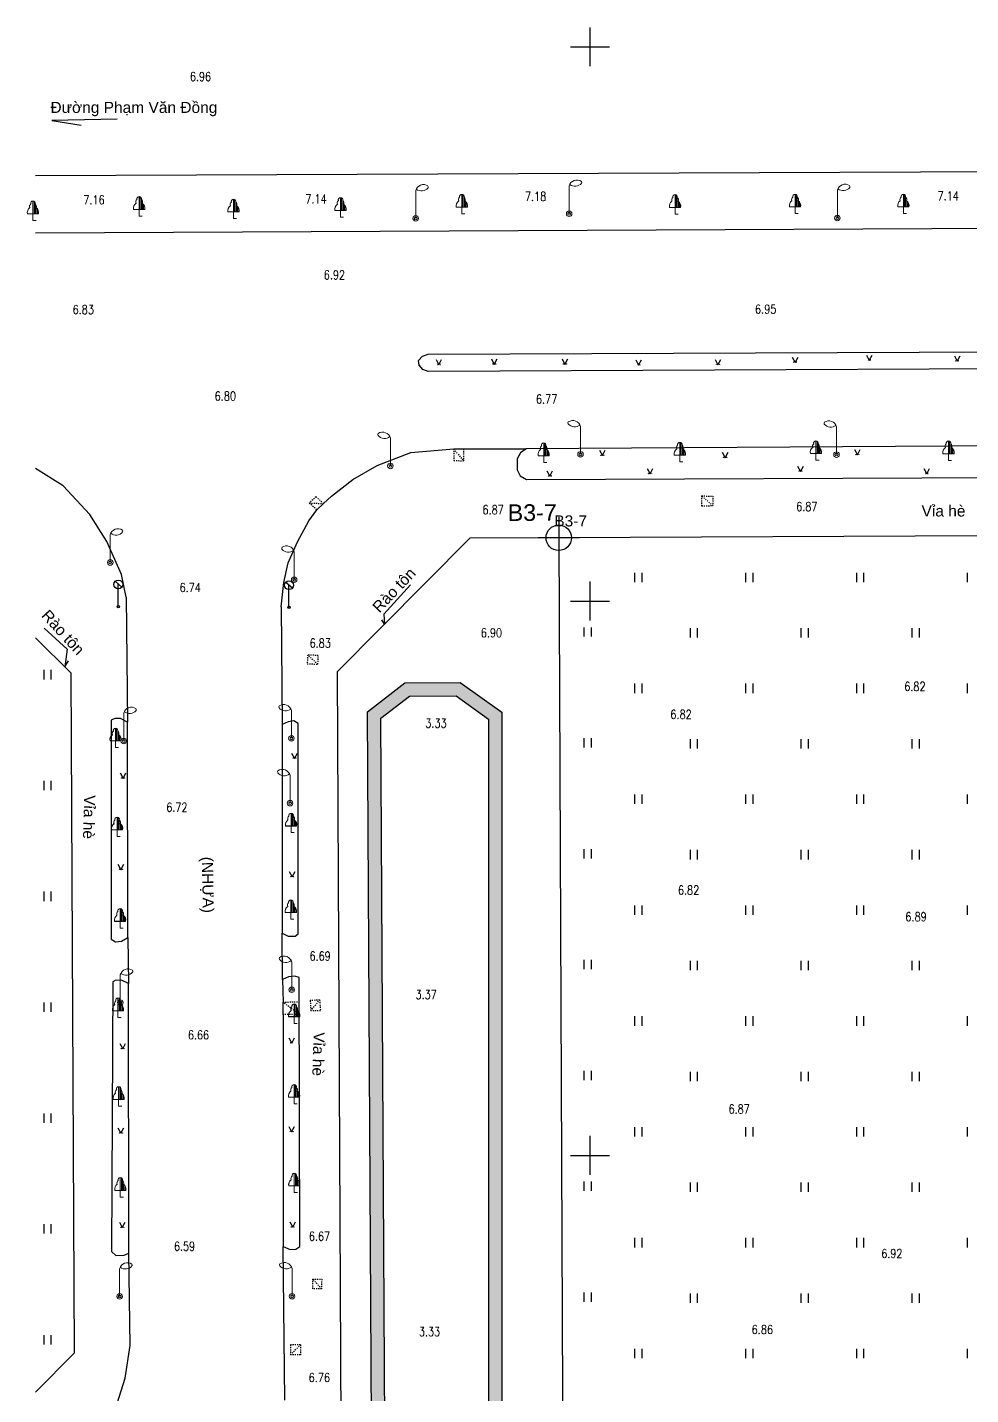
# Model space of a CAD drawing. Header units: millimetres. Extents: x 581430 to 583682, y 2329840 to 2330113.
# Drawn here: x 581435.1 to 581520.1, y 2329978.4 to 2330101.7 of the extents above; entities that cross this region are included whole.
import ezdxf
from ezdxf.enums import TextEntityAlignment as Align
from ezdxf.xclip import XClip

# ---------------------------------------------------------------- set-up
doc = ezdxf.new("R2010")
doc.units = ezdxf.units.MM
doc.header["$LTSCALE"] = 0.001
doc.header["$MEASUREMENT"] = 0
doc.header["$XCLIPFRAME"] = 0
doc.linetypes.add('NETNHA500', pattern=[0.75, 0.5, -0.25])
for name, color, linetype in [('CHUGIAI', 250, 'Continuous'), ('Existing map', 250, 'Continuous'), ('new block$0$giao thong chuan 28 06$0$giao thong chuan$0$giao thongsua theo ssd$0$giao thong canh quan$0$giao thong$0$CHUTHICH', 7, 'Continuous'), ('Red line', 1, 'Continuous'), ('TOA DO', 7, 'Continuous')]:
    doc.layers.add(name, color=color, linetype=linetype)
doc.layers.add('KYHIEU', color=250, linetype='Continuous', lineweight=0)
doc.layers.add('new block$0$giao thong chuan 28 06$0$giao thong chuan$0$giao thongsua theo ssd$0$giao thong canh quan$0$giao thong$0$TOADO', color=7, linetype='Continuous', lineweight=35)
doc.styles.add('CHU', font='', dxfattribs={"height": 1.5})
doc.styles.add('CLD', font='', dxfattribs={"height": 1})
doc.styles.add('DC', font='romans.shx', dxfattribs={"width": 0.8, "height": 0.8})
doc.styles.add('new block$0$giao thong chuan 28 06$0$giao thong chuan$0$giao thongsua theo ssd$0$giao thong canh quan$0$giao thong$0$VNARIALNARROW', font='')
doc.styles.get('CHU').set_extended_font_data('.VnArial')
doc.styles.get('CLD').set_extended_font_data('.VnArialH')
doc.styles.get('new block$0$giao thong chuan 28 06$0$giao thong chuan$0$giao thongsua theo ssd$0$giao thong canh quan$0$giao thong$0$VNARIALNARROW').set_extended_font_data('.VnArialH', bold=True)

# ---------------------------------------------------------------- blocks, each defined once
blk = doc.blocks.new('CAYLR')
at = {"layer": 'KYHIEU'}
for points in [[(0, 1.75, 0.497303), (-0.198201, 1.488681, 0.339551), (-0.284941, 1.163565, 0.289175), (-0.5, 0.602359)], [(0, 1.75, -0.497303), (0.198201, 1.488681, -0.339551), (0.284941, 1.163565, -0.289175), (0.5, 0.602359)]]:
    blk.add_lwpolyline(points, format="xyb", dxfattribs=at)
for points in [[(0, 0), (0, 1.75)], [(0.1, 0.602359), (0.1, 1.724173)], [(0.2, 0.602359), (0.2, 1.487287)], [(-0.5, 0.602359), (0.5, 0.602359)], [(0, 0), (0.280275, -0.001587)], [(0.3, 0.602359), (0.3, 1.151908)], [(0.4, 0.602359), (0.4, 1.04811)], [(0.5, 0.602359), (0.5, 0.822811)]]:
    blk.add_lwpolyline(points, dxfattribs=at)
blk = doc.blocks.new('DEN-P')
at = {"layer": 'KYHIEU'}
for points in [[(1.1, 2.92, 0.523652), (0, 2.5, 0.549376)], [(0.05, 2.64, 0.420531), (1.11, 2.75, 0.572241)]]:
    blk.add_lwpolyline(points, format="xyb", dxfattribs=at)
blk.add_lwpolyline([(0, 0), (0, 2.5)], dxfattribs=at)
for radius in [0.25, 0.125]:
    blk.add_circle((0, 0), radius, dxfattribs=at)
blk.add_arc((0.95, 2.82), 0.178, 338.0896, 33.4085, dxfattribs=at)
blk = doc.blocks.new('DEN-T')
at = {"layer": 'KYHIEU'}
for points in [[(-0.05, 2.64, -0.420531), (-1.11, 2.75, -0.572241)], [(-1.1, 2.92, -0.523652), (0, 2.5, -0.549376)]]:
    blk.add_lwpolyline(points, format="xyb", dxfattribs=at)
blk.add_lwpolyline([(0, 0), (0, 2.5)], dxfattribs=at)
for radius in [0.25, 0.125]:
    blk.add_circle((0, 0), radius, dxfattribs=at)
blk.add_arc((-0.95, 2.82), 0.178, 146.5915, 201.9104, dxfattribs=at)
blk = doc.blocks.new('BB')
at = {"layer": 'CHUGIAI'}
for p, q in [((-0.29, 2.28), (0.31, 1.75)), ((0, 0), (0, 2))]:
    blk.add_line(p, q, dxfattribs=at)
for centre, radius in [((0, 2), 0.4), ((0, 0), 0.1)]:
    blk.add_circle(centre, radius, dxfattribs=at)
blk = doc.blocks.new('DEN-P-flat-9')
at = {"layer": 'KYHIEU'}
for points in [[(1.1, 2.92, 0.523652), (0, 2.5, 0.549376)], [(0.05, 2.64, 0.420531), (1.11, 2.75, 0.572241)]]:
    blk.add_lwpolyline(points, format="xyb", dxfattribs=at)
blk.add_lwpolyline([(0, 0), (0, 2.5)], dxfattribs=at)
for radius in [0.25, 0.125]:
    blk.add_circle((0, 0), radius, dxfattribs=at)
blk.add_arc((0.95, 2.82), 0.178, 338.0896, 33.4085, dxfattribs=at)
blk = doc.blocks.new('DEN-P-flat-10')
at = {"layer": 'KYHIEU'}
for points in [[(1.1, 2.92, 0.523652), (0, 2.5, 0.549376)], [(0.05, 2.64, 0.420531), (1.11, 2.75, 0.572241)]]:
    blk.add_lwpolyline(points, format="xyb", dxfattribs=at)
blk.add_lwpolyline([(0, 0), (0, 2.5)], dxfattribs=at)
for radius in [0.25, 0.125]:
    blk.add_circle((0, 0), radius, dxfattribs=at)
blk.add_arc((0.95, 2.82), 0.178, 338.0896, 33.4085, dxfattribs=at)
blk = doc.blocks.new('DEN-P-flat-11')
at = {"layer": 'KYHIEU'}
for points in [[(1.1, 2.92, 0.523652), (0, 2.5, 0.549376)], [(0.05, 2.64, 0.420531), (1.11, 2.75, 0.572241)]]:
    blk.add_lwpolyline(points, format="xyb", dxfattribs=at)
blk.add_lwpolyline([(0, 0), (0, 2.5)], dxfattribs=at)
for radius in [0.25, 0.125]:
    blk.add_circle((0, 0), radius, dxfattribs=at)
blk.add_arc((0.95, 2.82), 0.178, 338.0896, 33.4085, dxfattribs=at)
blk = doc.blocks.new('DEN-T-flat-3')
at = {"layer": 'KYHIEU'}
for points in [[(-0.05, 2.64, -0.420531), (-1.11, 2.75, -0.572241)], [(-1.1, 2.92, -0.523652), (0, 2.5, -0.549376)]]:
    blk.add_lwpolyline(points, format="xyb", dxfattribs=at)
blk.add_lwpolyline([(0, 0), (0, 2.5)], dxfattribs=at)
for radius in [0.25, 0.125]:
    blk.add_circle((0, 0), radius, dxfattribs=at)
blk.add_arc((-0.95, 2.82), 0.178, 146.5915, 201.9104, dxfattribs=at)
blk = doc.blocks.new('DEN-P-flat-14')
at = {"layer": 'KYHIEU'}
for points in [[(1.1, 2.92, 0.523652), (0, 2.5, 0.549376)], [(0.05, 2.64, 0.420531), (1.11, 2.75, 0.572241)]]:
    blk.add_lwpolyline(points, format="xyb", dxfattribs=at)
blk.add_lwpolyline([(0, 0), (0, 2.5)], dxfattribs=at)
for radius in [0.25, 0.125]:
    blk.add_circle((0, 0), radius, dxfattribs=at)
blk.add_arc((0.95, 2.82), 0.178, 338.0896, 33.4085, dxfattribs=at)
blk = doc.blocks.new('BB-flat-6')
at = {"layer": 'CHUGIAI'}
for p, q in [((-0.29, 2.28), (0.31, 1.75)), ((0, 0), (0, 2))]:
    blk.add_line(p, q, dxfattribs=at)
for centre, radius in [((0, 2), 0.4), ((0, 0), 0.1)]:
    blk.add_circle(centre, radius, dxfattribs=at)
blk = doc.blocks.new('BB-flat-7')
at = {"layer": 'CHUGIAI'}
for p, q in [((-0.29, 2.28), (0.31, 1.75)), ((0, 0), (0, 2))]:
    blk.add_line(p, q, dxfattribs=at)
for centre, radius in [((0, 2), 0.4), ((0, 0), 0.1)]:
    blk.add_circle(centre, radius, dxfattribs=at)
blk = doc.blocks.new('DEN-T-flat-12')
at = {"layer": 'KYHIEU'}
for points in [[(-0.05, 2.64, -0.420531), (-1.11, 2.75, -0.572241)], [(-1.1, 2.92, -0.523652), (0, 2.5, -0.549376)]]:
    blk.add_lwpolyline(points, format="xyb", dxfattribs=at)
blk.add_lwpolyline([(0, 0), (0, 2.5)], dxfattribs=at)
for radius in [0.25, 0.125]:
    blk.add_circle((0, 0), radius, dxfattribs=at)
blk.add_arc((-0.95, 2.82), 0.178, 146.5915, 201.9104, dxfattribs=at)
blk = doc.blocks.new('DEN-T-flat-13')
at = {"layer": 'KYHIEU'}
for points in [[(-0.05, 2.64, -0.420531), (-1.11, 2.75, -0.572241)], [(-1.1, 2.92, -0.523652), (0, 2.5, -0.549376)]]:
    blk.add_lwpolyline(points, format="xyb", dxfattribs=at)
blk.add_lwpolyline([(0, 0), (0, 2.5)], dxfattribs=at)
for radius in [0.25, 0.125]:
    blk.add_circle((0, 0), radius, dxfattribs=at)
blk.add_arc((-0.95, 2.82), 0.178, 146.5915, 201.9104, dxfattribs=at)
blk = doc.blocks.new('DEN-T-flat-14')
at = {"layer": 'KYHIEU'}
for points in [[(-0.05, 2.64, -0.420531), (-1.11, 2.75, -0.572241)], [(-1.1, 2.92, -0.523652), (0, 2.5, -0.549376)]]:
    blk.add_lwpolyline(points, format="xyb", dxfattribs=at)
blk.add_lwpolyline([(0, 0), (0, 2.5)], dxfattribs=at)
for radius in [0.25, 0.125]:
    blk.add_circle((0, 0), radius, dxfattribs=at)
blk.add_arc((-0.95, 2.82), 0.178, 146.5915, 201.9104, dxfattribs=at)
blk = doc.blocks.new('DEN-T-flat-22')
at = {"layer": 'KYHIEU'}
for points in [[(-0.05, 2.64, -0.420531), (-1.11, 2.75, -0.572241)], [(-1.1, 2.92, -0.523652), (0, 2.5, -0.549376)]]:
    blk.add_lwpolyline(points, format="xyb", dxfattribs=at)
blk.add_lwpolyline([(0, 0), (0, 2.5)], dxfattribs=at)
for radius in [0.25, 0.125]:
    blk.add_circle((0, 0), radius, dxfattribs=at)
blk.add_arc((-0.95, 2.82), 0.178, 146.5915, 201.9104, dxfattribs=at)
blk = doc.blocks.new('DEN-T-flat-23')
at = {"layer": 'KYHIEU'}
for points in [[(-0.05, 2.64, -0.420531), (-1.11, 2.75, -0.572241)], [(-1.1, 2.92, -0.523652), (0, 2.5, -0.549376)]]:
    blk.add_lwpolyline(points, format="xyb", dxfattribs=at)
blk.add_lwpolyline([(0, 0), (0, 2.5)], dxfattribs=at)
for radius in [0.25, 0.125]:
    blk.add_circle((0, 0), radius, dxfattribs=at)
blk.add_arc((-0.95, 2.82), 0.178, 146.5915, 201.9104, dxfattribs=at)
blk = doc.blocks.new('DEN-T-flat-24')
at = {"layer": 'KYHIEU'}
for points in [[(-0.05, 2.64, -0.420531), (-1.11, 2.75, -0.572241)], [(-1.1, 2.92, -0.523652), (0, 2.5, -0.549376)]]:
    blk.add_lwpolyline(points, format="xyb", dxfattribs=at)
blk.add_lwpolyline([(0, 0), (0, 2.5)], dxfattribs=at)
for radius in [0.25, 0.125]:
    blk.add_circle((0, 0), radius, dxfattribs=at)
blk.add_arc((-0.95, 2.82), 0.178, 146.5915, 201.9104, dxfattribs=at)
blk = doc.blocks.new('DEN-T-flat-25')
at = {"layer": 'KYHIEU'}
for points in [[(-0.05, 2.64, -0.420531), (-1.11, 2.75, -0.572241)], [(-1.1, 2.92, -0.523652), (0, 2.5, -0.549376)]]:
    blk.add_lwpolyline(points, format="xyb", dxfattribs=at)
blk.add_lwpolyline([(0, 0), (0, 2.5)], dxfattribs=at)
for radius in [0.25, 0.125]:
    blk.add_circle((0, 0), radius, dxfattribs=at)
blk.add_arc((-0.95, 2.82), 0.178, 146.5915, 201.9104, dxfattribs=at)
blk = doc.blocks.new('DEN-P-flat-37')
at = {"layer": 'KYHIEU'}
for points in [[(1.1, 2.92, 0.523652), (0, 2.5, 0.549376)], [(0.05, 2.64, 0.420531), (1.11, 2.75, 0.572241)]]:
    blk.add_lwpolyline(points, format="xyb", dxfattribs=at)
blk.add_lwpolyline([(0, 0), (0, 2.5)], dxfattribs=at)
for radius in [0.25, 0.125]:
    blk.add_circle((0, 0), radius, dxfattribs=at)
blk.add_arc((0.95, 2.82), 0.178, 338.0896, 33.4085, dxfattribs=at)
blk = doc.blocks.new('DEN-P-flat-38')
at = {"layer": 'KYHIEU'}
for points in [[(1.1, 2.92, 0.523652), (0, 2.5, 0.549376)], [(0.05, 2.64, 0.420531), (1.11, 2.75, 0.572241)]]:
    blk.add_lwpolyline(points, format="xyb", dxfattribs=at)
blk.add_lwpolyline([(0, 0), (0, 2.5)], dxfattribs=at)
for radius in [0.25, 0.125]:
    blk.add_circle((0, 0), radius, dxfattribs=at)
blk.add_arc((0.95, 2.82), 0.178, 338.0896, 33.4085, dxfattribs=at)
blk = doc.blocks.new('CAYLR-flat-36')
at = {"layer": 'KYHIEU'}
for points in [[(0, 1.75, 0.497303), (-0.2, 1.49, 0.339551), (-0.28, 1.16, 0.289175), (-0.5, 0.6)], [(0, 1.75, -0.497303), (0.2, 1.49, -0.339551), (0.28, 1.16, -0.289175), (0.5, 0.6)]]:
    blk.add_lwpolyline(points, format="xyb", dxfattribs=at)
for points in [[(0, 0), (0, 1.75)], [(0.1, 0.6), (0.1, 1.72)], [(0.2, 0.6), (0.2, 1.49)], [(-0.5, 0.6), (0.5, 0.6)], [(0, 0), (0.28, 0)], [(0.3, 0.6), (0.3, 1.15)], [(0.4, 0.6), (0.4, 1.05)], [(0.5, 0.6), (0.5, 0.82)]]:
    blk.add_lwpolyline(points, dxfattribs=at)
blk = doc.blocks.new('DEN-P-flat-39')
at = {"layer": 'KYHIEU'}
for points in [[(1.1, 2.92, 0.523652), (0, 2.5, 0.549376)], [(0.05, 2.64, 0.420531), (1.11, 2.75, 0.572241)]]:
    blk.add_lwpolyline(points, format="xyb", dxfattribs=at)
blk.add_lwpolyline([(0, 0), (0, 2.5)], dxfattribs=at)
for radius in [0.25, 0.125]:
    blk.add_circle((0, 0), radius, dxfattribs=at)
blk.add_arc((0.95, 2.82), 0.178, 338.0896, 33.4085, dxfattribs=at)
blk = doc.blocks.new('CAYLR-flat-166')
at = {"layer": 'KYHIEU'}
for points in [[(0, 1.75, 0.497303), (-0.2, 1.49, 0.339551), (-0.28, 1.16, 0.289175), (-0.5, 0.6)], [(0, 1.75, -0.497303), (0.2, 1.49, -0.339551), (0.28, 1.16, -0.289175), (0.5, 0.6)]]:
    blk.add_lwpolyline(points, format="xyb", dxfattribs=at)
for points in [[(0, 0), (0, 1.75)], [(0.1, 0.6), (0.1, 1.72)], [(0.2, 0.6), (0.2, 1.49)], [(-0.5, 0.6), (0.5, 0.6)], [(0, 0), (0.28, 0)], [(0.3, 0.6), (0.3, 1.15)], [(0.4, 0.6), (0.4, 1.05)], [(0.5, 0.6), (0.5, 0.82)]]:
    blk.add_lwpolyline(points, dxfattribs=at)
blk = doc.blocks.new('CAYLR-flat-167')
at = {"layer": 'KYHIEU'}
for points in [[(0, 1.75, 0.497303), (-0.2, 1.49, 0.339551), (-0.28, 1.16, 0.289175), (-0.5, 0.6)], [(0, 1.75, -0.497303), (0.2, 1.49, -0.339551), (0.28, 1.16, -0.289175), (0.5, 0.6)]]:
    blk.add_lwpolyline(points, format="xyb", dxfattribs=at)
for points in [[(0, 0), (0, 1.75)], [(0.1, 0.6), (0.1, 1.72)], [(0.2, 0.6), (0.2, 1.49)], [(-0.5, 0.6), (0.5, 0.6)], [(0, 0), (0.28, 0)], [(0.3, 0.6), (0.3, 1.15)], [(0.4, 0.6), (0.4, 1.05)], [(0.5, 0.6), (0.5, 0.82)]]:
    blk.add_lwpolyline(points, dxfattribs=at)
blk = doc.blocks.new('CAYLR-flat-168')
at = {"layer": 'KYHIEU'}
for points in [[(0, 1.75, 0.497303), (-0.2, 1.49, 0.339551), (-0.28, 1.16, 0.289175), (-0.5, 0.6)], [(0, 1.75, -0.497303), (0.2, 1.49, -0.339551), (0.28, 1.16, -0.289175), (0.5, 0.6)]]:
    blk.add_lwpolyline(points, format="xyb", dxfattribs=at)
for points in [[(0, 0), (0, 1.75)], [(0.1, 0.6), (0.1, 1.72)], [(0.2, 0.6), (0.2, 1.49)], [(-0.5, 0.6), (0.5, 0.6)], [(0, 0), (0.28, 0)], [(0.3, 0.6), (0.3, 1.15)], [(0.4, 0.6), (0.4, 1.05)], [(0.5, 0.6), (0.5, 0.82)]]:
    blk.add_lwpolyline(points, dxfattribs=at)
blk = doc.blocks.new('CAYLR-flat-169')
at = {"layer": 'KYHIEU'}
for points in [[(0, 1.75, 0.497303), (-0.2, 1.49, 0.339551), (-0.28, 1.16, 0.289175), (-0.5, 0.6)], [(0, 1.75, -0.497303), (0.2, 1.49, -0.339551), (0.28, 1.16, -0.289175), (0.5, 0.6)]]:
    blk.add_lwpolyline(points, format="xyb", dxfattribs=at)
for points in [[(0, 0), (0, 1.75)], [(0.1, 0.6), (0.1, 1.72)], [(0.2, 0.6), (0.2, 1.49)], [(-0.5, 0.6), (0.5, 0.6)], [(0, 0), (0.28, 0)], [(0.3, 0.6), (0.3, 1.15)], [(0.4, 0.6), (0.4, 1.05)], [(0.5, 0.6), (0.5, 0.82)]]:
    blk.add_lwpolyline(points, dxfattribs=at)
blk = doc.blocks.new('CAYLR-flat-170')
at = {"layer": 'KYHIEU'}
for points in [[(0, 1.75, 0.497303), (-0.2, 1.49, 0.339551), (-0.28, 1.16, 0.289175), (-0.5, 0.6)], [(0, 1.75, -0.497303), (0.2, 1.49, -0.339551), (0.28, 1.16, -0.289175), (0.5, 0.6)]]:
    blk.add_lwpolyline(points, format="xyb", dxfattribs=at)
for points in [[(0, 0), (0, 1.75)], [(0.1, 0.6), (0.1, 1.72)], [(0.2, 0.6), (0.2, 1.49)], [(-0.5, 0.6), (0.5, 0.6)], [(0, 0), (0.28, 0)], [(0.3, 0.6), (0.3, 1.15)], [(0.4, 0.6), (0.4, 1.05)], [(0.5, 0.6), (0.5, 0.82)]]:
    blk.add_lwpolyline(points, dxfattribs=at)
blk = doc.blocks.new('CAYLR-flat-171')
at = {"layer": 'KYHIEU'}
for points in [[(0, 1.75, 0.497303), (-0.2, 1.49, 0.339551), (-0.28, 1.16, 0.289175), (-0.5, 0.6)], [(0, 1.75, -0.497303), (0.2, 1.49, -0.339551), (0.28, 1.16, -0.289175), (0.5, 0.6)]]:
    blk.add_lwpolyline(points, format="xyb", dxfattribs=at)
for points in [[(0, 0), (0, 1.75)], [(0.1, 0.6), (0.1, 1.72)], [(0.2, 0.6), (0.2, 1.49)], [(-0.5, 0.6), (0.5, 0.6)], [(0, 0), (0.28, 0)], [(0.3, 0.6), (0.3, 1.15)], [(0.4, 0.6), (0.4, 1.05)], [(0.5, 0.6), (0.5, 0.82)]]:
    blk.add_lwpolyline(points, dxfattribs=at)
blk = doc.blocks.new('CAYLR-flat-172')
at = {"layer": 'KYHIEU'}
for points in [[(0, 1.75, 0.497303), (-0.2, 1.49, 0.339551), (-0.28, 1.16, 0.289175), (-0.5, 0.6)], [(0, 1.75, -0.497303), (0.2, 1.49, -0.339551), (0.28, 1.16, -0.289175), (0.5, 0.6)]]:
    blk.add_lwpolyline(points, format="xyb", dxfattribs=at)
for points in [[(0, 0), (0, 1.75)], [(0.1, 0.6), (0.1, 1.72)], [(0.2, 0.6), (0.2, 1.49)], [(-0.5, 0.6), (0.5, 0.6)], [(0, 0), (0.28, 0)], [(0.3, 0.6), (0.3, 1.15)], [(0.4, 0.6), (0.4, 1.05)], [(0.5, 0.6), (0.5, 0.82)]]:
    blk.add_lwpolyline(points, dxfattribs=at)
blk = doc.blocks.new('CAYLR-flat-173')
at = {"layer": 'KYHIEU'}
for points in [[(0, 1.75, 0.497303), (-0.2, 1.49, 0.339551), (-0.28, 1.16, 0.289175), (-0.5, 0.6)], [(0, 1.75, -0.497303), (0.2, 1.49, -0.339551), (0.28, 1.16, -0.289175), (0.5, 0.6)]]:
    blk.add_lwpolyline(points, format="xyb", dxfattribs=at)
for points in [[(0, 0), (0, 1.75)], [(0.1, 0.6), (0.1, 1.72)], [(0.2, 0.6), (0.2, 1.49)], [(-0.5, 0.6), (0.5, 0.6)], [(0, 0), (0.28, 0)], [(0.3, 0.6), (0.3, 1.15)], [(0.4, 0.6), (0.4, 1.05)], [(0.5, 0.6), (0.5, 0.82)]]:
    blk.add_lwpolyline(points, dxfattribs=at)
blk = doc.blocks.new('CAYLR-flat-174')
at = {"layer": 'KYHIEU'}
for points in [[(0, 1.75, 0.497303), (-0.2, 1.49, 0.339551), (-0.28, 1.16, 0.289175), (-0.5, 0.6)], [(0, 1.75, -0.497303), (0.2, 1.49, -0.339551), (0.28, 1.16, -0.289175), (0.5, 0.6)]]:
    blk.add_lwpolyline(points, format="xyb", dxfattribs=at)
for points in [[(0, 0), (0, 1.75)], [(0.1, 0.6), (0.1, 1.72)], [(0.2, 0.6), (0.2, 1.49)], [(-0.5, 0.6), (0.5, 0.6)], [(0, 0), (0.28, 0)], [(0.3, 0.6), (0.3, 1.15)], [(0.4, 0.6), (0.4, 1.05)], [(0.5, 0.6), (0.5, 0.82)]]:
    blk.add_lwpolyline(points, dxfattribs=at)
blk = doc.blocks.new('CAYLR-flat-175')
at = {"layer": 'KYHIEU'}
for points in [[(0, 1.75, 0.497303), (-0.2, 1.49, 0.339551), (-0.28, 1.16, 0.289175), (-0.5, 0.6)], [(0, 1.75, -0.497303), (0.2, 1.49, -0.339551), (0.28, 1.16, -0.289175), (0.5, 0.6)]]:
    blk.add_lwpolyline(points, format="xyb", dxfattribs=at)
for points in [[(0, 0), (0, 1.75)], [(0.1, 0.6), (0.1, 1.72)], [(0.2, 0.6), (0.2, 1.49)], [(-0.5, 0.6), (0.5, 0.6)], [(0, 0), (0.28, 0)], [(0.3, 0.6), (0.3, 1.15)], [(0.4, 0.6), (0.4, 1.05)], [(0.5, 0.6), (0.5, 0.82)]]:
    blk.add_lwpolyline(points, dxfattribs=at)
blk = doc.blocks.new('CAYLR-flat-176')
at = {"layer": 'KYHIEU'}
for points in [[(0, 1.75, 0.497303), (-0.2, 1.49, 0.339551), (-0.28, 1.16, 0.289175), (-0.5, 0.6)], [(0, 1.75, -0.497303), (0.2, 1.49, -0.339551), (0.28, 1.16, -0.289175), (0.5, 0.6)]]:
    blk.add_lwpolyline(points, format="xyb", dxfattribs=at)
for points in [[(0, 0), (0, 1.75)], [(0.1, 0.6), (0.1, 1.72)], [(0.2, 0.6), (0.2, 1.49)], [(-0.5, 0.6), (0.5, 0.6)], [(0, 0), (0.28, 0)], [(0.3, 0.6), (0.3, 1.15)], [(0.4, 0.6), (0.4, 1.05)], [(0.5, 0.6), (0.5, 0.82)]]:
    blk.add_lwpolyline(points, dxfattribs=at)
blk = doc.blocks.new('Existing map')
at = {"layer": 'Existing map'}
h = blk.add_hatch(color=256, dxfattribs=at)
h.paths.add_polyline_path([(-226.33, -15.9, 1), (-226.35, -15.9, 1)])
h.paths.add_polyline_path([(-226.59, -15.9, 1), (-226.61, -15.9, 1)])
h = blk.add_hatch(color=256, dxfattribs=at)
h.paths.add_polyline_path([(-219.65, -15.72, 1), (-219.67, -15.72, 1)])
h.paths.add_polyline_path([(-219.91, -15.72, 1), (-219.93, -15.72, 1)])
h = blk.add_hatch(color=256, dxfattribs=at)
h.paths.add_polyline_path([(-211.72, -15.78, 1), (-211.74, -15.78, 1)])
h.paths.add_polyline_path([(-211.98, -15.78, 1), (-212, -15.78, 1)])
h = blk.add_hatch(color=256, dxfattribs=at)
h.paths.add_polyline_path([(-258.46, -16.11, 1), (-258.48, -16.11, 1)])
h.paths.add_polyline_path([(-258.72, -16.11, 1), (-258.74, -16.11, 1)])
h = blk.add_hatch(color=256, dxfattribs=at)
h.paths.add_polyline_path([(-253.47, -16.07, 1), (-253.49, -16.07, 1)])
h.paths.add_polyline_path([(-253.73, -16.07, 1), (-253.75, -16.07, 1)])
h = blk.add_hatch(color=256, dxfattribs=at)
h.paths.add_polyline_path([(-247.1, -16.07, 1), (-247.12, -16.07, 1)])
h.paths.add_polyline_path([(-247.36, -16.07, 1), (-247.38, -16.07, 1)])
h = blk.add_hatch(color=256, dxfattribs=at)
h.paths.add_polyline_path([(-240.45, -16.14, 1), (-240.48, -16.14, 1)])
h.paths.add_polyline_path([(-240.71, -16.14, 1), (-240.73, -16.14, 1)])
h = blk.add_hatch(color=256, dxfattribs=at)
h.paths.add_polyline_path([(-233.29, -16.1, 1), (-233.31, -16.1, 1)])
h.paths.add_polyline_path([(-233.55, -16.1, 1), (-233.57, -16.1, 1)])
h = blk.add_hatch(color=256, dxfattribs=at)
h.paths.add_polyline_path([(-243.71, -24.3, 1), (-243.73, -24.3, 1)])
h.paths.add_polyline_path([(-243.97, -24.3, 1), (-243.99, -24.3, 1)])
h = blk.add_hatch(color=256, dxfattribs=at)
h.paths.add_polyline_path([(-232.64, -24.49, 1), (-232.66, -24.49, 1)])
h.paths.add_polyline_path([(-232.9, -24.49, 1), (-232.92, -24.49, 1)])
h = blk.add_hatch(color=256, dxfattribs=at)
h.paths.add_polyline_path([(-220.72, -24.24, 1), (-220.74, -24.24, 1)])
h.paths.add_polyline_path([(-220.98, -24.24, 1), (-221, -24.24, 1)])
h = blk.add_hatch(color=256, dxfattribs=at)
h.paths.add_polyline_path([(-225.85, -25.73, 1), (-225.87, -25.73, 1)])
h.paths.add_polyline_path([(-226.11, -25.73, 1), (-226.13, -25.73, 1)])
h = blk.add_hatch(color=256, dxfattribs=at)
h.paths.add_polyline_path([(-248.46, -26.16, 1), (-248.48, -26.16, 1)])
h.paths.add_polyline_path([(-248.72, -26.16, 1), (-248.74, -26.16, 1)])
h = blk.add_hatch(color=256, dxfattribs=at)
h.paths.add_polyline_path([(-239.42, -25.95, 1), (-239.44, -25.95, 1)])
h.paths.add_polyline_path([(-239.68, -25.95, 1), (-239.7, -25.95, 1)])
h = blk.add_hatch(color=256, dxfattribs=at)
h.paths.add_polyline_path([(-214.47, -25.94, 1), (-214.49, -25.94, 1)])
h.paths.add_polyline_path([(-214.73, -25.94, 1), (-214.75, -25.94, 1)])
h = blk.add_hatch(dxfattribs=at)
h.set_pattern_fill('HONEY', color=256, scale=0.15)
h.set_pattern_definition([(0, (-582694.96746, -2330087.4547), (0.714375, 0.41244459675), [0.47625, -0.9525]), (120, (-582694.96746, -2330087.4547), (-0.71437499844, 0.41244459945), [0.47625, -0.9525]), (60, (-582694.96746, -2330087.4547), (1.56e-09, 0.8248891962), [-0.9525, 0.47625])])
h.paths.add_polyline_path([(-256.67, -44.79), (-261.66, -44.83), (-265.05, -47.43), (-264.62, -123.57), (-263.42, -123.52), (-263.84, -48.02), (-261.25, -46.03), (-257.05, -46), (-254.13, -48.1), (-254.13, -123.07), (-252.93, -123.02), (-252.93, -47.48)])
h = blk.add_hatch(color=256, dxfattribs=at)
h.paths.add_polyline_path([(-271.48, -51.62, 1), (-271.5, -51.62, 1)])
h.paths.add_polyline_path([(-271.74, -51.62, 1), (-271.76, -51.62, 1)])
h = blk.add_hatch(color=256, dxfattribs=at)
h.paths.add_polyline_path([(-286.94, -53.41, 1), (-286.97, -53.41, 1)])
h.paths.add_polyline_path([(-287.2, -53.41, 1), (-287.22, -53.41, 1)])
h = blk.add_hatch(color=256, dxfattribs=at)
h.paths.add_polyline_path([(-287.14, -61.65, 1), (-287.16, -61.65, 1)])
h.paths.add_polyline_path([(-287.4, -61.65, 1), (-287.42, -61.65, 1)])
h = blk.add_hatch(color=256, dxfattribs=at)
h.paths.add_polyline_path([(-271.69, -62.3, 1), (-271.71, -62.3, 1)])
h.paths.add_polyline_path([(-271.95, -62.3, 1), (-271.97, -62.3, 1)])
h = blk.add_hatch(color=256, dxfattribs=at)
h.paths.add_polyline_path([(-271.73, -77.3, 1), (-271.75, -77.3, 1)])
h.paths.add_polyline_path([(-271.99, -77.3, 1), (-272.01, -77.3, 1)])
h = blk.add_hatch(color=256, dxfattribs=at)
h.paths.add_polyline_path([(-286.97, -77.82, 1), (-286.99, -77.82, 1)])
h.paths.add_polyline_path([(-287.22, -77.82, 1), (-287.25, -77.82, 1)])
h = blk.add_hatch(color=256, dxfattribs=at)
h.paths.add_polyline_path([(-287.14, -85.43, 1), (-287.16, -85.43, 1)])
h.paths.add_polyline_path([(-287.4, -85.43, 1), (-287.42, -85.43, 1)])
h = blk.add_hatch(color=256, dxfattribs=at)
h.paths.add_polyline_path([(-271.74, -85.3, 1), (-271.76, -85.3, 1)])
h.paths.add_polyline_path([(-272, -85.3, 1), (-272.02, -85.3, 1)])
h = blk.add_hatch(color=256, dxfattribs=at)
h.paths.add_polyline_path([(-287.01, -93.94, 1), (-287.03, -93.94, 1)])
h.paths.add_polyline_path([(-287.27, -93.94, 1), (-287.29, -93.94, 1)])
h = blk.add_hatch(color=256, dxfattribs=at)
h.paths.add_polyline_path([(-271.64, -93.91, 1), (-271.66, -93.91, 1)])
h.paths.add_polyline_path([(-271.9, -93.91, 1), (-271.92, -93.91, 1)])
for p, q in [((-244.97, 10.8), (-244.97, 14.3)), ((-246.72, 12.55), (-243.22, 12.55)), ((-287.61, 6.02), (-293.51, 5.91)), ((-287.61, 6.02), (-293.51, 5.91)), ((-293.51, 5.91), (-290.86, 5.47)), ((-293.51, 5.91), (-290.86, 5.47)), ((-49.18, 1.9), (-294.97, 0.91)), ((-294.97, -4.25), (-49.18, -2.98)), ((-259.56, -15.19), (-66.59, -14.34)), ((-260.45, -15.74), (-260.07, -15.37)), ((-260.38, -16.18), (-260.45, -15.74)), ((-260.07, -15.37), (-259.56, -15.19)), ((-258.86, -15.65), (-258.6, -16.14)), ((-258.6, -16.14), (-258.35, -15.65)), ((-253.87, -15.61), (-253.61, -16.1)), ((-253.61, -16.1), (-253.35, -15.61)), ((-247.49, -15.61), (-247.24, -16.1)), ((-247.24, -16.1), (-246.98, -15.61)), ((-240.85, -15.68), (-240.59, -16.17)), ((-240.59, -16.17), (-240.34, -15.68)), ((-233.69, -15.65), (-233.43, -16.13)), ((-233.43, -16.13), (-233.17, -15.65)), ((-226.73, -15.44), (-226.47, -15.93)), ((-226.47, -15.93), (-226.21, -15.44)), ((-220.05, -15.27), (-219.79, -15.75)), ((-219.79, -15.75), (-219.53, -15.27)), ((-212.11, -15.32), (-211.86, -15.81)), ((-211.86, -15.81), (-211.6, -15.32)), ((-260.04, -16.56), (-260.38, -16.18)), ((-259.58, -16.74), (-260.04, -16.56)), ((-152.56, -16.23), (-259.58, -16.74)), ((-199.08, -23.4), (-250.72, -23.71)), ((-264.18, -25.23), (-261.14, -24.06)), ((-261.14, -24.06), (-257.26, -23.71)), ((-257.26, -23.71), (-250.72, -23.71)), ((-256.38, -23.74), (-257.26, -23.74)), ((-251.54, -24.63), (-251.55, -25.6)), ((-251.24, -24.09), (-251.54, -24.63)), ((-250.72, -23.71), (-251.24, -24.09)), ((-244.11, -23.85), (-243.85, -24.33)), ((-243.85, -24.33), (-243.59, -23.85)), ((-233.04, -24.03), (-232.78, -24.52)), ((-232.78, -24.52), (-232.52, -24.03)), ((-221.12, -23.79), (-220.86, -24.27)), ((-220.86, -24.27), (-220.6, -23.79)), ((-292.47, -27.06), (-294.97, -25.5)), ((-266.35, -26.49), (-264.18, -25.23)), ((-251.55, -25.6), (-251.26, -26.14)), ((-248.86, -25.7), (-248.6, -26.19)), ((-248.6, -26.19), (-248.35, -25.7)), ((-239.82, -25.5), (-239.56, -25.98)), ((-239.56, -25.98), (-239.31, -25.5)), ((-226.25, -25.28), (-225.99, -25.76)), ((-225.99, -25.76), (-225.73, -25.28)), ((-214.87, -25.48), (-214.61, -25.97)), ((-214.61, -25.97), (-214.35, -25.48)), ((-290.09, -29.64), (-292.47, -27.06)), ((-268.3, -28), (-266.35, -26.49)), ((-251.26, -26.14), (-250.69, -26.48)), ((-250.69, -26.48), (-199.25, -26.27)), ((-269, -28.65), (-268.3, -28)), ((-270.34, -30.22), (-269.61, -29.21)), ((-269, -28.65), (-269.61, -29.21)), ((-288.56, -32.07), (-290.09, -29.64)), ((-271.34, -32.1), (-270.34, -30.22)), ((-255.82, -31.78), (-267.76, -43.84)), ((-247.8, -31.74), (-255.82, -31.78)), ((-287.23, -35.06), (-288.56, -32.07)), ((-272.18, -34), (-271.34, -32.1)), ((-272.59, -35.77), (-272.18, -34)), ((-286.81, -37.09), (-287.23, -35.06)), ((-244.97, -39.2), (-244.97, -35.7)), ((-240.95, -34.9), (-240.95, -35.75)), ((-240.3, -34.9), (-240.3, -35.75)), ((-230.95, -34.9), (-230.95, -35.75)), ((-230.3, -34.9), (-230.3, -35.75)), ((-220.95, -34.9), (-220.95, -35.75)), ((-220.3, -34.9), (-220.3, -35.75)), ((-210.95, -34.9), (-210.95, -35.75)), ((-272.82, -37.97), (-272.59, -35.77)), ((-261.16, -36), (-263.56, -38.64)), ((-286.81, -37.09), (-286.68, -48.38)), ((-272.82, -37.97), (-272.74, -48.59)), ((-246.72, -37.45), (-243.22, -37.45)), ((-263.5, -39.54), (-263.74, -39.15)), ((-263.56, -38.64), (-263.5, -39.54)), ((-294.21, -39.88), (-292.13, -41.8)), ((-245.52, -39.82), (-245.52, -40.66)), ((-244.87, -39.82), (-244.87, -40.66)), ((-235.95, -39.9), (-235.95, -40.75)), ((-235.3, -39.9), (-235.3, -40.75)), ((-225.95, -39.9), (-225.95, -40.75)), ((-225.3, -39.9), (-225.3, -40.75)), ((-215.95, -39.9), (-215.95, -40.75)), ((-215.3, -39.9), (-215.3, -40.75)), ((-291.76, -43.95), (-294.97, -40.78)), ((-292.13, -41.8), (-292.34, -43.38)), ((-292.34, -43.38), (-292, -42.85)), ((-294.24, -43.66), (-294.24, -44.51)), ((-293.59, -43.66), (-293.59, -44.51)), ((-291.47, -105.26), (-291.76, -43.95)), ((-267.76, -43.84), (-267.05, -193.74)), ((-240.95, -44.9), (-240.95, -45.75)), ((-240.3, -44.9), (-240.3, -45.75)), ((-230.95, -44.9), (-230.95, -45.75)), ((-230.3, -44.9), (-230.3, -45.75)), ((-220.95, -44.9), (-220.95, -45.75)), ((-220.3, -44.9), (-220.3, -45.75)), ((-210.95, -44.9), (-210.95, -45.75)), ((-287.84, -48.05), (-288.16, -48.19)), ((-287.3, -48.04), (-287.84, -48.05)), ((-286.68, -48.38), (-287.3, -48.04)), ((-288.16, -48.19), (-288.16, -67.95)), ((-286.66, -67.79), (-286.68, -48.38)), ((-272.2, -48.33), (-272.74, -48.59)), ((-272.74, -48.59), (-272.74, -67.42)), ((-271.67, -48.24), (-272.2, -48.33)), ((-271.28, -48.5), (-271.67, -48.24)), ((-271.28, -67.47), (-271.28, -48.5)), ((-245.52, -49.82), (-245.52, -50.66)), ((-244.87, -49.82), (-244.87, -50.66)), ((-235.95, -49.9), (-235.95, -50.75)), ((-235.3, -49.9), (-235.3, -50.75)), ((-225.95, -49.9), (-225.95, -50.75)), ((-225.3, -49.9), (-225.3, -50.75)), ((-215.95, -49.9), (-215.95, -50.75)), ((-215.3, -49.9), (-215.3, -50.75)), ((-271.88, -51.17), (-271.62, -51.65)), ((-271.62, -51.65), (-271.36, -51.17)), ((-287.34, -52.95), (-287.08, -53.44)), ((-287.08, -53.44), (-286.83, -52.95)), ((-294.24, -53.66), (-294.24, -54.51)), ((-293.59, -53.66), (-293.59, -54.51)), ((-240.95, -54.9), (-240.95, -55.75)), ((-240.3, -54.9), (-240.3, -55.75)), ((-230.95, -54.9), (-230.95, -55.75)), ((-230.3, -54.9), (-230.3, -55.75)), ((-220.95, -54.9), (-220.95, -55.75)), ((-220.3, -54.9), (-220.3, -55.75)), ((-210.95, -54.9), (-210.95, -55.75)), ((-245.52, -59.82), (-245.52, -60.66)), ((-244.87, -59.82), (-244.87, -60.66)), ((-235.95, -59.9), (-235.95, -60.75)), ((-235.3, -59.9), (-235.3, -60.75)), ((-225.95, -59.9), (-225.95, -60.75)), ((-225.3, -59.9), (-225.3, -60.75)), ((-215.95, -59.9), (-215.95, -60.75)), ((-215.3, -59.9), (-215.3, -60.75)), ((-287.54, -61.19), (-287.28, -61.68)), ((-287.28, -61.68), (-287.02, -61.19)), ((-272.09, -61.85), (-271.83, -62.33)), ((-271.83, -62.33), (-271.57, -61.85)), ((-294.24, -63.66), (-294.24, -64.51)), ((-293.59, -63.66), (-293.59, -64.51)), ((-240.95, -64.9), (-240.95, -65.75)), ((-240.3, -64.9), (-240.3, -65.75)), ((-230.95, -64.9), (-230.95, -65.75)), ((-230.3, -64.9), (-230.3, -65.75)), ((-220.95, -64.9), (-220.95, -65.75)), ((-220.3, -64.9), (-220.3, -65.75)), ((-210.95, -64.9), (-210.95, -65.75)), ((-287.22, -68.14), (-286.66, -67.79)), ((-286.66, -67.79), (-286.6, -71.95)), ((-272.69, -71.6), (-272.73, -67.42)), ((-272.73, -67.42), (-272.19, -67.67)), ((-272.19, -67.67), (-271.57, -67.67)), ((-271.57, -67.67), (-271.28, -67.47)), ((-288.16, -67.95), (-287.76, -68.19)), ((-287.76, -68.19), (-287.22, -68.14)), ((-245.52, -69.82), (-245.52, -70.66)), ((-244.87, -69.82), (-244.87, -70.66)), ((-235.95, -69.9), (-235.95, -70.75)), ((-235.3, -69.9), (-235.3, -70.75)), ((-225.95, -69.9), (-225.95, -70.75)), ((-225.3, -69.9), (-225.3, -70.75)), ((-215.95, -69.9), (-215.95, -70.75)), ((-215.3, -69.9), (-215.3, -70.75)), ((-272.16, -71.33), (-272.69, -71.6)), ((-271.58, -71.27), (-272.16, -71.33)), ((-271.2, -71.41), (-271.58, -71.27)), ((-271.13, -95.68), (-271.2, -71.41)), ((-288.01, -71.8), (-288.13, -96.11)), ((-287.81, -71.69), (-288.01, -71.8)), ((-287.22, -71.65), (-287.81, -71.69)), ((-286.6, -71.95), (-287.22, -71.65)), ((-286.57, -96.27), (-286.6, -71.95)), ((-272.69, -71.6), (-272.65, -73.63)), ((-294.24, -73.66), (-294.24, -74.51)), ((-293.59, -73.66), (-293.59, -74.51)), ((-272.63, -74.75), (-272.65, -73.63)), ((-272.63, -74.75), (-272.63, -95.66)), ((-240.95, -74.9), (-240.95, -75.75)), ((-240.3, -74.9), (-240.3, -75.75)), ((-230.95, -74.9), (-230.95, -75.75)), ((-230.3, -74.9), (-230.3, -75.75)), ((-220.95, -74.9), (-220.95, -75.75)), ((-220.3, -74.9), (-220.3, -75.75)), ((-210.95, -74.9), (-210.95, -75.75)), ((-287.36, -77.37), (-287.11, -77.85)), ((-287.11, -77.85), (-286.85, -77.37)), ((-272.13, -76.84), (-271.87, -77.33)), ((-271.87, -77.33), (-271.61, -76.84)), ((-245.52, -79.82), (-245.52, -80.66)), ((-244.87, -79.82), (-244.87, -80.66)), ((-235.95, -79.9), (-235.95, -80.75)), ((-235.3, -79.9), (-235.3, -80.75)), ((-225.95, -79.9), (-225.95, -80.75)), ((-225.3, -79.9), (-225.3, -80.75)), ((-215.95, -79.9), (-215.95, -80.75)), ((-215.3, -79.9), (-215.3, -80.75)), ((-294.24, -83.66), (-294.24, -84.51)), ((-293.59, -83.66), (-293.59, -84.51)), ((-287.54, -84.97), (-287.28, -85.46)), ((-287.28, -85.46), (-287.02, -84.97)), ((-272.14, -84.84), (-271.88, -85.33)), ((-271.88, -85.33), (-271.62, -84.84)), ((-240.95, -84.9), (-240.95, -85.75)), ((-240.3, -84.9), (-240.3, -85.75)), ((-230.95, -84.9), (-230.95, -85.75)), ((-230.3, -84.9), (-230.3, -85.75)), ((-220.95, -84.9), (-220.95, -85.75)), ((-220.3, -84.9), (-220.3, -85.75)), ((-210.95, -84.9), (-210.95, -85.75)), ((-244.97, -89.2), (-244.97, -85.7)), ((-246.72, -87.45), (-243.22, -87.45)), ((-245.52, -89.82), (-245.52, -90.66)), ((-244.87, -89.82), (-244.87, -90.66)), ((-235.95, -89.9), (-235.95, -90.75)), ((-235.3, -89.9), (-235.3, -90.75)), ((-225.95, -89.9), (-225.95, -90.75)), ((-225.3, -89.9), (-225.3, -90.75)), ((-215.95, -89.9), (-215.95, -90.75)), ((-215.3, -89.9), (-215.3, -90.75)), ((-294.24, -93.66), (-294.24, -94.51)), ((-293.59, -93.66), (-293.59, -94.51)), ((-287.41, -93.48), (-287.15, -93.97)), ((-287.15, -93.97), (-286.89, -93.48)), ((-272.04, -93.45), (-271.78, -93.94)), ((-271.78, -93.94), (-271.52, -93.45)), ((-240.95, -94.9), (-240.95, -95.75)), ((-240.3, -94.9), (-240.3, -95.75)), ((-230.95, -94.9), (-230.95, -95.75)), ((-230.3, -94.9), (-230.3, -95.75)), ((-220.95, -94.9), (-220.95, -95.75)), ((-220.3, -94.9), (-220.3, -95.75)), ((-210.95, -94.9), (-210.95, -95.75)), ((-288.13, -96.11), (-287.73, -96.48)), ((-272.49, -109.53), (-272.63, -95.66)), ((-272.63, -95.66), (-272.01, -95.95)), ((-272.01, -95.95), (-271.49, -95.92)), ((-271.49, -95.92), (-271.13, -95.68)), ((-287.73, -96.48), (-286.97, -96.46)), ((-286.97, -96.46), (-286.57, -96.27)), ((-286.45, -104.6), (-286.57, -96.27)), ((-245.52, -99.82), (-245.52, -100.66)), ((-244.87, -99.82), (-244.87, -100.66)), ((-235.95, -99.9), (-235.95, -100.75)), ((-235.3, -99.9), (-235.3, -100.75)), ((-225.95, -99.9), (-225.95, -100.75)), ((-225.3, -99.9), (-225.3, -100.75)), ((-215.95, -99.9), (-215.95, -100.75)), ((-215.3, -99.9), (-215.3, -100.75)), ((-294.24, -103.66), (-294.24, -104.51)), ((-293.59, -103.66), (-293.59, -104.51)), ((-286.89, -107.55), (-286.45, -104.6)), ((-294.97, -108.8), (-291.47, -105.26)), ((-240.95, -104.9), (-240.95, -105.75)), ((-240.3, -104.9), (-240.3, -105.75)), ((-230.95, -104.9), (-230.95, -105.75)), ((-230.3, -104.9), (-230.3, -105.75)), ((-220.95, -104.9), (-220.95, -105.75)), ((-220.3, -104.9), (-220.3, -105.75)), ((-210.95, -104.9), (-210.95, -105.75)), ((-287.61, -109.84), (-286.89, -107.55))]:
    blk.add_line(p, q, dxfattribs=at)
at = {"layer": 'Existing map', "linetype": 'NETNHA500'}
for p, q in [((-257.26, -23.71), (-257.25, -24.77)), ((-257.26, -23.74), (-256.37, -24.8)), ((-256.38, -23.74), (-256.37, -24.8)), ((-257.25, -24.77), (-256.37, -24.8)), ((-269.68, -28.05), (-270.29, -28.61)), ((-269, -28.65), (-269.68, -28.05)), ((-234.91, -27.97), (-233.89, -27.98)), ((-233.88, -28.84), (-234.91, -27.97)), ((-234.91, -27.97), (-234.91, -28.86)), ((-233.89, -27.98), (-233.88, -28.84)), ((-269.61, -29.21), (-270.29, -28.61)), ((-270.29, -28.61), (-269, -28.65)), ((-234.91, -28.86), (-233.88, -28.84)), ((-270.43, -42.32), (-270.48, -43.11)), ((-270.48, -43.11), (-269.51, -43.14)), ((-269.48, -42.36), (-270.43, -42.32)), ((-269.51, -43.14), (-270.43, -42.32)), ((-269.51, -43.14), (-269.48, -42.36)), ((-272.65, -73.63), (-271.21, -73.59)), ((-271.19, -74.75), (-272.65, -73.63)), ((-269.36, -73.43), (-270.2, -73.49)), ((-270.2, -73.49), (-270.15, -74.41)), ((-270.15, -74.41), (-269.36, -73.43)), ((-269.36, -73.43), (-269.28, -74.4)), ((-271.19, -74.75), (-272.63, -74.75)), ((-269.28, -74.4), (-270.15, -74.41)), ((-269.98, -99.48), (-269.98, -98.62)), ((-269.98, -98.62), (-269.17, -98.62)), ((-269.18, -99.48), (-269.98, -98.62)), ((-269.17, -98.62), (-269.18, -99.48)), ((-269.18, -99.48), (-269.98, -99.48)), ((-271.09, -104.55), (-271.99, -104.55)), ((-271.99, -104.55), (-271.99, -105.43)), ((-271.99, -105.43), (-271.09, -104.55)), ((-271.09, -104.55), (-271.09, -105.43)), ((-271.09, -105.43), (-271.99, -105.43))]:
    blk.add_line(p, q, dxfattribs=at)
at = {"layer": 'Existing map'}
for points in [[(-264.22, -193.73), (-265.05, -47.43), (-261.66, -44.83), (-256.67, -44.79), (-252.93, -47.48), (-252.93, -193.69)], [(-263.02, -193.72), (-263.84, -48.02), (-261.25, -46.03), (-257.05, -46), (-254.13, -48.1), (-254.13, -193.69)]]:
    blk.add_lwpolyline(points, dxfattribs=at)
for centre in [(-226.6, -15.9), (-226.34, -15.9), (-219.92, -15.72), (-219.66, -15.72), (-211.99, -15.78), (-211.73, -15.78), (-258.73, -16.11), (-258.47, -16.11), (-253.74, -16.07), (-253.48, -16.07), (-247.37, -16.07), (-247.11, -16.07), (-240.72, -16.14), (-240.46, -16.14), (-233.56, -16.1), (-233.3, -16.1), (-243.98, -24.3), (-243.72, -24.3), (-232.91, -24.49), (-232.65, -24.49), (-220.99, -24.24), (-220.73, -24.24), (-226.12, -25.73), (-225.86, -25.73), (-248.73, -26.16), (-248.47, -26.16), (-239.69, -25.95), (-239.43, -25.95), (-214.74, -25.94), (-214.48, -25.94), (-271.75, -51.62), (-271.49, -51.62), (-287.21, -53.41), (-286.96, -53.41), (-287.41, -61.65), (-287.15, -61.65), (-271.96, -62.3), (-271.7, -62.3), (-272, -77.3), (-271.74, -77.3), (-287.24, -77.82), (-286.98, -77.82), (-287.41, -85.43), (-287.15, -85.43), (-272.01, -85.3), (-271.75, -85.3), (-287.28, -93.94), (-287.02, -93.94), (-271.91, -93.91), (-271.65, -93.91)]:
    blk.add_circle(centre, 0.011, dxfattribs=at)
for name, p in [('DEN-P', (-260.69, -2.93)), ('DEN-P-flat-39', (-260.69, -2.93)), ('DEN-P', (-246.85, -2.51)), ('DEN-P-flat-38', (-246.85, -2.51)), ('DEN-P', (-222.66, -2.9)), ('DEN-P-flat-37', (-222.66, -2.9)), ('CAYLR', (-285.63, -2.72)), ('CAYLR', (-277.12, -2.95)), ('CAYLR', (-267.47, -2.82)), ('CAYLR', (-256.53, -2.52)), ('CAYLR', (-237.3, -2.54)), ('CAYLR', (-226.48, -2.5)), ('CAYLR', (-216.71, -2.5)), ('CAYLR', (-295.21, -3.12)), ('CAYLR-flat-36', (-295.21, -3.12)), ('DEN-T', (-245.83, -24.21)), ('DEN-T-flat-23', (-245.83, -24.21)), ('DEN-T', (-222.74, -24.24)), ('DEN-T-flat-22', (-222.74, -24.24)), ('DEN-T', (-262.97, -25.26)), ('DEN-T-flat-25', (-262.97, -25.26)), ('CAYLR', (-249.15, -24.94)), ('CAYLR', (-236.87, -24.89)), ('CAYLR', (-224.6, -24.75)), ('CAYLR', (-212.64, -24.76)), ('DEN-P', (-288.24, -33.97)), ('DEN-P-flat-14', (-288.24, -33.97)), ('DEN-T', (-271.65, -35.52)), ('DEN-T-flat-24', (-271.65, -35.52)), ('BB', (-287.51, -37.95)), ('BB-flat-7', (-287.51, -37.95)), ('BB', (-272.12, -38.02)), ('BB-flat-6', (-272.12, -38.02)), ('DEN-T', (-271.9, -49.83)), ('DEN-T-flat-14', (-271.9, -49.83)), ('DEN-P', (-287.02, -50.07)), ('DEN-P-flat-11', (-287.02, -50.07)), ('CAYLR', (-287.76, -50.67)), ('CAYLR-flat-176', (-287.76, -50.67)), ('DEN-T', (-272.02, -55.68)), ('DEN-T-flat-13', (-272.02, -55.68)), ('CAYLR', (-271.93, -58.34)), ('CAYLR-flat-173', (-271.93, -58.34)), ('CAYLR', (-287.62, -58.69)), ('CAYLR-flat-175', (-287.62, -58.69)), ('CAYLR', (-287.35, -66.94)), ('CAYLR-flat-174', (-287.35, -66.94)), ('CAYLR', (-271.95, -66.15)), ('CAYLR-flat-172', (-271.95, -66.15)), ('DEN-T', (-271.87, -72.51)), ('DEN-T-flat-12', (-271.87, -72.51)), ('DEN-P', (-287.33, -73.67)), ('DEN-P-flat-10', (-287.33, -73.67)), ('CAYLR', (-287.54, -75)), ('CAYLR-flat-166', (-287.54, -75)), ('CAYLR', (-271.65, -75.54)), ('CAYLR-flat-171', (-271.65, -75.54)), ('CAYLR', (-287.48, -83.01)), ('CAYLR-flat-167', (-287.48, -83.01)), ('CAYLR', (-271.66, -82.81)), ('CAYLR-flat-170', (-271.66, -82.81)), ('CAYLR', (-287.33, -91.21)), ('CAYLR-flat-168', (-287.33, -91.21)), ('CAYLR', (-271.64, -90.81)), ('CAYLR-flat-169', (-271.64, -90.81)), ('DEN-P', (-287.39, -100.17)), ('DEN-P-flat-9', (-287.39, -100.17)), ('DEN-T', (-271.84, -100.16)), ('DEN-T-flat-3', (-271.84, -100.16))]:
    blk.add_blockref(name, p, dxfattribs=at)
at = {"layer": 'Existing map', "style": 'DC', "width": 0.8}
for s, p in [('6.96', (-281.06, 9.46)), ('7.16', (-290.67, -1.66)), ('7.14', (-270.64, -1.58)), ('7.18', (-250.84, -1.35)), ('7.14', (-213.63, -1.31)), ('6.92', (-268.98, -8.43)), ('6.95', (-230.09, -11.52)), ('6.77', (-249.84, -19.63)), ('6.74', (-281.99, -36.63)), ('6.82', (-216.63, -45.55)), ('3.33', (-259.82, -48.87)), ('6.82', (-237.72, -48.07)), ('6.72', (-283.19, -56.45)), ('6.82', (-237.04, -63.92)), ('6.89', (-216.53, -66.32)), ('3.37', (-260.71, -73.35)), ('6.66', (-281.24, -76.98)), ('6.87', (-232.48, -83.67)), ('6.92', (-218.71, -96.7)), ('3.33', (-260.41, -103.75)), ('6.86', (-230.39, -103.56))]:
    blk.add_text(s, height=0.8, dxfattribs=at).set_placement(p)
at = {"layer": 'Existing map', "style": 'CHU'}
for s, p in [('§\xadêng Ph¹m V¨n §ång', (-293.63, 6.58)), ('§\xadêng Ph¹m V¨n §ång', (-293.63, 6.58)), ('VØa hÌ', (-215.07, -29.82)), ('VØa hÌ', (-215.07, -29.82)), ('B3-7', (-248.19, -30.72))]:
    blk.add_text(s, height=1, dxfattribs=at).set_placement(p)
at = {"layer": 'Existing map', "style": 'DC', "width": 0.8}
for s, p in [('6.83', (-291.63, -10.76)), ('6.80', (-278.82, -18.56)), ('6.87', (-254.67, -28.81)), ('6.87', (-226.38, -28.53)), ('6.90', (-254.82, -39.91)), ('6.83', (-270.26, -40.84)), ('6.69', (-270.27, -69.07)), ('6.67', (-270.33, -94.35)), ('6.59', (-282.5, -95.25)), ('6.76', (-270.34, -107.09))]:
    blk.add_text(s, height=0.8, dxfattribs=at).set_placement(p, align=Align.TOP_LEFT)
at = {"layer": 'Existing map'}
for s, rotation, style, p in [('Rµo t«n', 46.4341, 'CHU', (-263.97, -38.57)), ('Rµo t«n', 312.4043, 'CHU', (-294.51, -38.8)), ('VØa hÌ', 268.2177, 'CHU', (-290.58, -54.94)), ('VØa hÌ', 268.2177, 'CHU', (-290.58, -54.94)), ('(nhùa)', 271.048, 'CLD', (-279.98, -60.52)), ('VØa hÌ', 268.2177, 'CHU', (-269.89, -76.32)), ('VØa hÌ', 268.2177, 'CHU', (-269.89, -76.32))]:
    blk.add_text(s, height=1, rotation=rotation, dxfattribs=dict(at, style=style)).set_placement(p)
blk = doc.blocks.new('new block$0$giao thong chuan 28 06$0$giao thong chuan$0$giao thongsua theo ssd$0$giao thong canh quan$0$giao thong$0$n')
at = {"layer": 'TOA DO', "color": 177}
for p, q in [((0, 1.86), (0, 0)), ((1.86, 0), (-1.86, 0)), ((0, 0), (0, -1.86))]:
    blk.add_line(p, q, dxfattribs=at)
blk.add_circle((0, 0), 1.15, dxfattribs=at)

msp = doc.modelspace()

# ---------------------------------------------------------------- linework, layer by layer
at = {"layer": 'Red line'}
msp.add_lwpolyline([(581705.98, 2330026.75), (581675.84, 2330056.61), (581483, 2330055.71), (581483.44, 2329957.39), (581706.3, 2329958.45)], close=True, dxfattribs=at)

# ---------------------------------------------------------------- block references
ref = msp.add_blockref('Existing map', (581730.79, 2330087.45))
XClip(ref).set_block_clipping_path([(-309.5753765585, -170.2706607217), (49.0361552699, 25.2812677324)])
at = {"layer": 'new block$0$giao thong chuan 28 06$0$giao thong chuan$0$giao thongsua theo ssd$0$giao thong canh quan$0$giao thong$0$TOADO'}
msp.add_blockref('new block$0$giao thong chuan 28 06$0$giao thong chuan$0$giao thongsua theo ssd$0$giao thong canh quan$0$giao thong$0$n', (581483, 2330055.71), dxfattribs=at)

# ---------------------------------------------------------------- texts
at = {"layer": 'new block$0$giao thong chuan 28 06$0$giao thong chuan$0$giao thongsua theo ssd$0$giao thong canh quan$0$giao thong$0$CHUTHICH', "insert": (581478.39, 2330058.72), "char_height": 1.5, "width": 87.0962, "attachment_point": 1, "rotation": 0.2695, "style": 'new block$0$giao thong chuan 28 06$0$giao thong chuan$0$giao thongsua theo ssd$0$giao thong canh quan$0$giao thong$0$VNARIALNARROW'}
msp.add_mtext('{\\fArial|b0|i0|c0|p34;B3-7}', dxfattribs=at)

doc.saveas('drawing.dxf')
